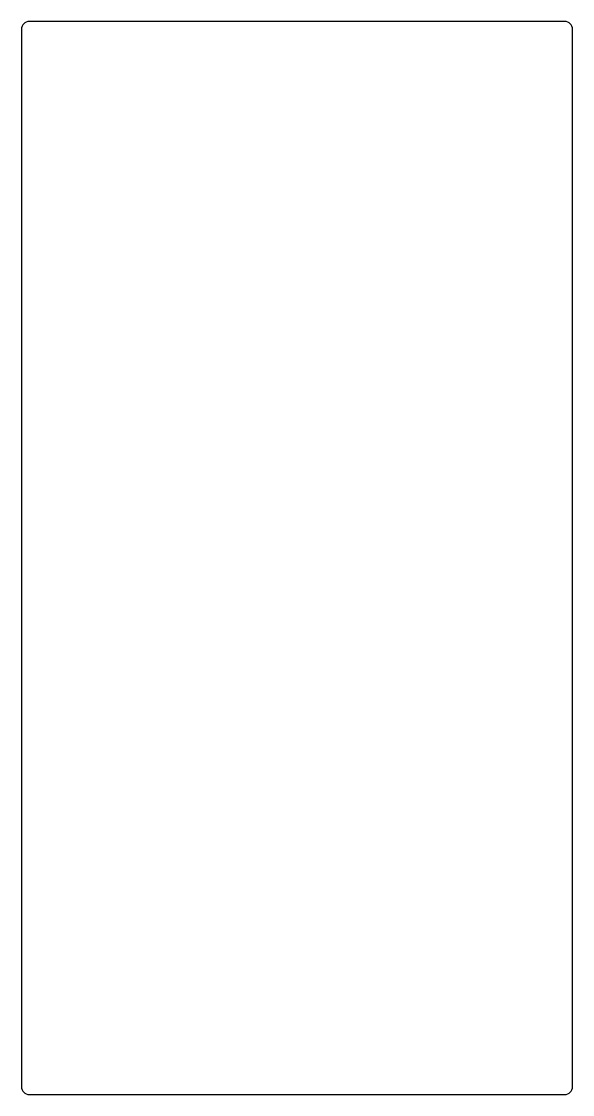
# Model space of a CAD drawing. Header units: millimetres. Extents: x -226 to -14, y -6 to 406.
import ezdxf

# ---------------------------------------------------------------- set-up
doc = ezdxf.new("R2010")
doc.units = ezdxf.units.MM
doc.layers.get('0').update_dxf_attribs({"linetype": 'CONTINUOUS'})

msp = doc.modelspace()

# ---------------------------------------------------------------- linework, layer by layer
msp.add_lwpolyline([(-225.8, -2.9, 0.414214), (-222.8, -5.9), (-17.2, -5.9, 0.414214), (-14.2, -2.9), (-14.2, 402.9, 0.414214), (-17.2, 405.9), (-222.8, 405.9, 0.414214), (-225.8, 402.9)], format="xyb", close=True)

doc.saveas('drawing.dxf')
